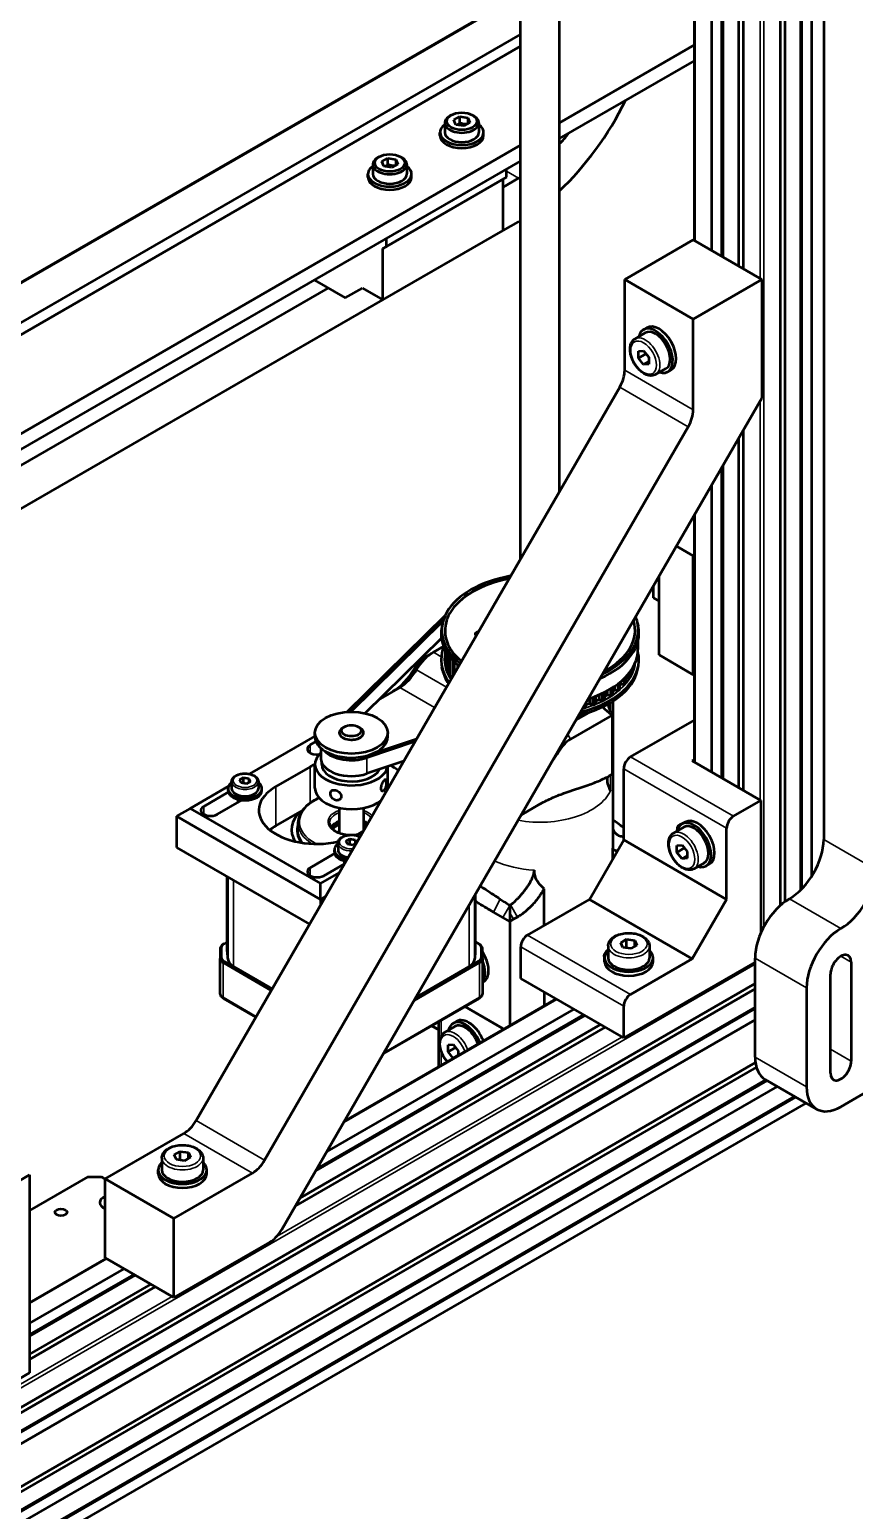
# Model space of a CAD drawing. Header units: millimetres. Extents: x -2015 to 3360, y -4745 to 2376.
# Drawn here: x 1734.4 to 1904.4, y 512.5 to 817.9 of the extents above; entities that cross this region are included whole.
import ezdxf

# ---------------------------------------------------------------- set-up
doc = ezdxf.new("R2010")
doc.units = ezdxf.units.MM
doc.header["$LTSCALE"] = 8
doc.layers.add('Visible (ISO)', color=7, linetype='Continuous', lineweight=50)
doc.layers.add('Visible Narrow (ISO)', color=7, linetype='Continuous', lineweight=35)

msp = doc.modelspace()

# ---------------------------------------------------------------- linework, layer by layer
at = {"layer": 'Visible (ISO)'}
for p, q in [((1871.44, 774.39), (1871.44, 1050.72)), ((1875.06, 772.3), (1875.06, 1048.63)), ((1877.12, 771.11), (1877.12, 1047.44)), ((1880.61, 769.1), (1880.61, 1048.21)), ((1881.54, 768.56), (1881.54, 1048.75)), ((1877.36, 770.97), (1877.36, 1047.3)), ((1835.63, 708.77), (1835.63, 929.88)), ((1843.63, 722.62), (1843.63, 928.09)), ((1889.2, 637.3), (1889.2, 853.49)), ((1890.14, 638.05), (1890.14, 852.95)), ((1893.38, 640.45), (1893.38, 851.08)), ((1893.62, 640.7), (1893.62, 850.94)), ((1895.68, 643.33), (1895.68, 849.75)), ((1898.1, 848.75), (1898.1, 650.88)), ((1716.96, 756.67), (1835.63, 825.18)), ((1716.96, 756.55), (1835.63, 825.06)), ((1716.03, 747.85), (1835.63, 816.89)), ((1716.03, 745.4), (1835.63, 814.44)), ((1843.63, 798.65), (1871.44, 814.71)), ((1843.63, 795.38), (1871.44, 811.44)), ((1821.32, 800.22), (1821.04, 800.06)), ((1825.71, 800.22), (1825.99, 800.06)), ((1820.01, 798.63), (1820.01, 796.67)), ((1821.85, 799.23), (1823.09, 799.93)), ((1822.27, 798.26), (1821.85, 799.23)), ((1823.93, 797.99), (1822.27, 798.26)), ((1823.09, 798.62), (1823.09, 799.93)), ((1823.09, 799.93), (1824.76, 799.65)), ((1825.18, 798.68), (1823.93, 797.99)), ((1824.76, 799.65), (1824.76, 798.45)), ((1824.76, 799.65), (1825.18, 798.68)), ((1827.01, 798.63), (1827.01, 796.67)), ((1716.03, 724.98), (1835.63, 794.03)), ((1819.01, 796.02), (1819.01, 796.67)), ((1828.01, 796.02), (1828.01, 796.67)), ((1806.47, 791.65), (1806.19, 791.49)), ((1807, 790.66), (1808.24, 791.35)), ((1808.24, 790.05), (1808.24, 791.35)), ((1808.24, 791.35), (1809.91, 791.08)), ((1809.91, 791.08), (1809.91, 789.87)), ((1809.91, 791.08), (1810.33, 790.11)), ((1810.86, 791.65), (1811.14, 791.49)), ((1716.03, 721.72), (1835.63, 790.76)), ((1804.16, 787.45), (1804.16, 788.1)), ((1805.16, 790.06), (1805.16, 788.1)), ((1807.42, 789.69), (1807, 790.66)), ((1809.09, 789.41), (1807.42, 789.69)), ((1810.33, 790.11), (1809.09, 789.41)), ((1812.16, 790.06), (1812.16, 788.1)), ((1813.16, 787.45), (1813.16, 788.1)), ((1832.71, 787.45), (1832.71, 789.08)), ((1807.96, 773.16), (1832.71, 787.45)), ((1832, 785.4), (1835.19, 787.24)), ((1832, 776.42), (1832, 787.04)), ((1807.25, 762.13), (1832, 776.42)), ((1832, 776.42), (1835.19, 778.26)), ((1807.25, 772.75), (1807.96, 773.16)), ((1807.25, 762.13), (1807.25, 772.75)), ((1807.96, 773.16), (1807.96, 774.79)), ((1857.09, 766.35), (1871.23, 774.51)), ((1885.37, 766.35), (1871.23, 774.51)), ((1488.7, 587.2), (1795.94, 764.58)), ((1793.11, 766.22), (1799.47, 762.54)), ((1799.47, 762.54), (1803.01, 764.58)), ((1803.01, 764.58), (1807.25, 762.13)), ((1871.23, 758.18), (1857.09, 766.35)), ((1857.09, 747.63), (1857.09, 766.35)), ((1871.23, 758.18), (1885.37, 766.35)), ((1885.37, 766.35), (1885.37, 741.85)), ((1481.63, 574.14), (1807.25, 762.13)), ((1871.23, 739.46), (1871.23, 758.18)), ((1859.21, 754.11), (1861.33, 755.33)), ((1861.66, 756.39), (1860.95, 755.98)), ((1859.92, 751.54), (1860.98, 751.64)), ((1859.92, 750.13), (1859.92, 751.54)), ((1860.98, 751.64), (1862.04, 750.32)), ((1861.47, 751.02), (1859.92, 750.13)), ((1860.98, 748.81), (1859.92, 750.13)), ((1860.98, 748.81), (1862.04, 749.42)), ((1862.04, 748.9), (1860.98, 748.81)), ((1862.04, 750.32), (1862.04, 748.9)), ((1863.46, 746.75), (1865.58, 747.97)), ((1866.66, 747.73), (1865.95, 747.32)), ((1768.73, 592.9), (1856.05, 744.14)), ((1885.37, 741.85), (1786.41, 570.44)), ((1782.87, 584.73), (1870.19, 735.98)), ((1880.61, 661.55), (1880.61, 733.6)), ((1881.54, 661.01), (1881.54, 735.22)), ((1877.12, 663.56), (1877.12, 727.56)), ((1877.36, 663.42), (1877.36, 727.98)), ((1875.06, 664.75), (1875.06, 724)), ((1871.36, 717.59), (1871.44, 717.63)), ((1871.36, 717.59), (1871.44, 717.63)), ((1871.44, 666.84), (1871.44, 717.72)), ((1871.23, 709.35), (1867.76, 711.35)), ((1871.23, 709.35), (1871.44, 709.47)), ((1871.23, 684.85), (1871.23, 709.35)), ((1862.99, 700.71), (1862.99, 703.09)), ((1864.16, 700.04), (1864.16, 705.11)), ((1864.16, 688.94), (1864.16, 705.11)), ((1862.99, 700.71), (1864.16, 700.04)), ((1799.9, 677.18), (1820.07, 697.08)), ((1800.63, 677.21), (1819.65, 695.98)), ((1819.53, 695.5), (1819.39, 694.87)), ((1859.72, 695.5), (1859.86, 694.87)), ((1803.6, 676.88), (1819.31, 692.38)), ((1819.77, 690.72), (1817.64, 689.49)), ((1820.05, 690.11), (1820.05, 687.58)), ((1859.82, 691.75), (1859.82, 690.03)), ((1817.64, 689.49), (1816.22, 688.68)), ((1820.28, 687.23), (1820.26, 687.23)), ((1820.28, 689.66), (1820.28, 686.19)), ((1820.82, 688.84), (1820.82, 684.83)), ((1821.66, 687.83), (1821.66, 684.57)), ((1871.23, 684.85), (1864.16, 688.94)), ((1819.53, 685.78), (1819.39, 686.41)), ((1820.82, 685.81), (1820.58, 685.84)), ((1821.59, 684.46), (1821.19, 684.48)), ((1822.77, 686.77), (1822.77, 686.49)), ((1857.3, 683.14), (1857.3, 684.39)), ((1857.82, 684.09), (1857.35, 684.08)), ((1858.22, 684.44), (1858.22, 685.47)), ((1858.53, 685.44), (1858.22, 685.41)), ((1858.84, 685.79), (1858.84, 686.44)), ((1859.72, 685.78), (1859.86, 686.41)), ((1871.44, 684.97), (1871.23, 684.85)), ((1810.71, 682.23), (1806.65, 679.88)), ((1852.99, 679.79), (1852.99, 681.29)), ((1854.67, 680.8), (1854.67, 682.25)), ((1854.91, 681.61), (1854.67, 681.43)), ((1855.57, 681.6), (1855.11, 681.66)), ((1856.11, 681.92), (1856.11, 683.29)), ((1856.17, 682.77), (1856.11, 682.71)), ((1856.83, 682.8), (1856.36, 682.83)), ((1849.05, 678.17), (1849.05, 678.94)), ((1849.77, 678.81), (1849.09, 678.57)), ((1849.83, 679.96), (1849.59, 679.88)), ((1850.38, 678.66), (1849.98, 678.81)), ((1851.11, 678.91), (1851.11, 680.44)), ((1851.68, 679.62), (1851.11, 679.36)), ((1852.32, 679.51), (1851.89, 679.63)), ((1853.4, 680.56), (1852.99, 680.31)), ((1854.06, 680.49), (1853.61, 680.59)), ((1854.63, 679.38), (1854.63, 650.2)), ((1854.48, 676.47), (1845.92, 671.53)), ((1847.03, 675.44), (1850.17, 677.25)), ((1854.48, 676.47), (1854.48, 664.31)), ((1858.29, 667.9), (1871.44, 675.49)), ((1793.24, 672.14), (1779.77, 664.37)), ((1793.24, 672.06), (1793.24, 672.88)), ((1802.15, 674.1), (1802.5, 673.9)), ((1808.24, 672.06), (1808.24, 672.88)), ((1793.45, 671.04), (1792.25, 670.35)), ((1794.47, 669.69), (1794.47, 667.57)), ((1813.87, 671.08), (1803.9, 667.71)), ((1814.16, 671.58), (1805.54, 668.67)), ((1806.84, 669.11), (1806.84, 669.54)), ((1792.25, 665.86), (1785.18, 661.78)), ((1793.24, 661.45), (1793.24, 666.35)), ((1794.64, 666.35), (1794.64, 666.74)), ((1811.53, 667.03), (1803.9, 664.45)), ((1808.24, 661.45), (1808.24, 665.91)), ((1871.02, 667.09), (1871.44, 667.33)), ((1885.16, 658.92), (1871.02, 667.09)), ((1776.07, 662.76), (1776.07, 661.37)), ((1777.7, 663.17), (1778.52, 663.64)), ((1778, 662.53), (1777.7, 663.17)), ((1778.52, 663.64), (1779.63, 663.47)), ((1778.52, 662.45), (1778.52, 663.64)), ((1779.93, 662.83), (1779.11, 662.36)), ((1779.63, 663.47), (1779.93, 662.83)), ((1779.63, 663.47), (1779.63, 662.65)), ((1781.57, 662.76), (1781.57, 661.37)), ((1856.88, 650.76), (1856.88, 665.45)), ((1775.42, 661.86), (1767.5, 657.28)), ((1775.37, 660.6), (1770.33, 657.69)), ((1775.32, 660.96), (1775.32, 661.37)), ((1779.11, 662.36), (1778, 662.53)), ((1782.32, 660.96), (1782.32, 661.37)), ((1767.5, 657.28), (1764.67, 655.65)), ((1767.5, 657.28), (1794.37, 641.77)), ((1773.16, 656.06), (1778.2, 658.97)), ((1777.32, 659.13), (1777.32, 658.46)), ((1785.18, 653.69), (1790.64, 656.84)), ((1798.24, 657.37), (1798.24, 652.22)), ((1803.24, 657.37), (1803.24, 652.66)), ((1835.78, 655.96), (1839.33, 658.01)), ((1879.5, 655.65), (1885.16, 658.92)), ((1885.16, 658.92), (1885.16, 631.63)), ((1764.67, 655.65), (1764.67, 649.2)), ((1794.37, 638.51), (1764.67, 655.65)), ((1789.74, 654.26), (1789.74, 652.88)), ((1869.58, 654.47), (1868.87, 654.07)), ((1799.62, 650.52), (1800.44, 650.99)), ((1799.92, 649.87), (1799.62, 650.52)), ((1800.44, 650.99), (1801.55, 650.82)), ((1800.44, 649.79), (1800.44, 650.99)), ((1801.55, 650.82), (1801.83, 650.22)), ((1801.55, 650.82), (1801.55, 650)), ((1802.15, 651.98), (1803.19, 652.58)), ((1849.8, 638.51), (1856.88, 650.76)), ((1878.09, 638.51), (1856.88, 650.76)), ((1867.12, 652.19), (1869.25, 653.42)), ((1878.09, 638.51), (1878.09, 653.21)), ((1764.67, 649.2), (1792.1, 633.37)), ((1797.29, 647.95), (1792.25, 645.04)), ((1797.24, 648.3), (1797.24, 648.71)), ((1797.99, 650.1), (1797.99, 648.71)), ((1801.04, 649.7), (1799.92, 649.87)), ((1801.77, 650.13), (1801.04, 649.7)), ((1854.6, 648.88), (1854.6, 646.82)), ((1867.84, 649.63), (1868.9, 649.72)), ((1867.84, 648.21), (1867.84, 649.63)), ((1869.39, 649.11), (1867.84, 648.21)), ((1868.9, 646.89), (1867.84, 648.21)), ((1868.9, 649.72), (1869.96, 648.4)), ((1868.9, 646.89), (1869.96, 647.5)), ((1869.96, 648.4), (1869.96, 646.99)), ((1795.08, 643.4), (1799.3, 645.84)), ((1799.24, 646.48), (1799.24, 645.8)), ((1869.96, 646.99), (1868.9, 646.89)), ((1871.37, 644.83), (1873.5, 646.05)), ((1874.58, 645.81), (1873.87, 645.4)), ((1775.14, 627.77), (1775.14, 643.16)), ((1794.37, 641.77), (1798.24, 644)), ((1794.37, 638.51), (1794.37, 641.77)), ((1795.41, 639.1), (1794.37, 638.51)), ((1794.37, 638.51), (1794.37, 637.31)), ((1826.34, 627.77), (1826.34, 639.6)), ((1837.08, 631.16), (1849.8, 638.51)), ((1840.46, 633.11), (1840.46, 640.72)), ((1849.8, 638.51), (1871.02, 626.26)), ((1871.02, 626.26), (1878.09, 638.51)), ((1831.98, 634.76), (1830.01, 635.89)), ((1833.39, 633.94), (1831.98, 634.76)), ((1834.18, 634.4), (1833.39, 633.94)), ((1833.39, 633.94), (1833.39, 612.46)), ((1834.96, 634.85), (1834.18, 634.4)), ((1774.49, 629.35), (1774.31, 629.25)), ((1774.49, 629.35), (1775.14, 629.73)), ((1826.34, 629.73), (1826.99, 629.35)), ((1826.99, 629.35), (1827.16, 629.25)), ((1856.26, 629.58), (1857.49, 630.29)), ((1856.71, 628.62), (1856.26, 629.58)), ((1857.49, 630.29), (1859.16, 630.03)), ((1857.49, 628.5), (1857.49, 630.29)), ((1859.61, 629.06), (1858.38, 628.36)), ((1859.16, 630.03), (1859.61, 629.06)), ((1859.16, 628.8), (1859.16, 630.03)), ((1773.72, 628.43), (1773.72, 626.29)), ((1773.72, 619.14), (1773.72, 626.29)), ((1773.97, 626.49), (1773.97, 628.64)), ((1827.5, 628.64), (1827.5, 626.49)), ((1827.75, 626.29), (1827.75, 628.43)), ((1827.75, 626.29), (1827.75, 619.14)), ((1835.66, 622.18), (1835.66, 628.71)), ((1852.94, 625.65), (1852.94, 626.46)), ((1853.69, 628.91), (1853.69, 626.46)), ((1858.38, 628.36), (1856.71, 628.62)), ((1858.29, 618.91), (1871.02, 626.26)), ((1862.19, 628.91), (1862.19, 626.46)), ((1862.94, 625.65), (1862.94, 626.46)), ((1883.96, 605.97), (1883.96, 626.38)), ((1774.31, 625.47), (1784.23, 619.74)), ((1776.46, 624.64), (1774.49, 625.78)), ((1784.41, 620.05), (1776.46, 624.64)), ((1813.69, 617.69), (1827.16, 625.47)), ((1825.01, 624.64), (1814.04, 618.3)), ((1826.99, 625.78), (1825.01, 624.64)), ((1883.96, 625.57), (1856.88, 609.93)), ((1899.51, 602.7), (1899.51, 623.12)), ((1903.76, 625.57), (1903.76, 605.15)), ((1883.96, 620.06), (1609.04, 461.34)), ((1883.96, 621.14), (1609.97, 462.96)), ((1827.99, 621.52), (1827.75, 621.38)), ((1856.88, 609.93), (1835.66, 622.18)), ((1894.56, 620.26), (1894.56, 599.85)), ((1781.06, 614.26), (1774.41, 618.1)), ((1842.94, 617.98), (1799.31, 592.78)), ((1827.06, 618.1), (1807.35, 606.72)), ((1840.46, 619.41), (1840.46, 616.55)), ((1883.96, 616.32), (1608.7, 457.4)), ((1883.96, 616.04), (1608.94, 457.26)), ((1848.87, 614.55), (1793.38, 582.52)), ((1848.62, 614.7), (1793.62, 582.94)), ((1846.57, 615.88), (1795.68, 586.5)), ((1831.99, 611.89), (1824.15, 616.42)), ((1824.15, 616.42), (1832.19, 611.77)), ((1856.88, 609.93), (1856.88, 616.46)), ((1883.96, 613.66), (1609.97, 455.48)), ((1853.04, 612.14), (1789.2, 575.29)), ((1852.11, 612.68), (1790.14, 576.9)), ((1817.28, 612.45), (1818.67, 611.65)), ((1818.67, 613.26), (1818.67, 603.96)), ((1819.96, 611.08), (1822.08, 612.31)), ((1822.41, 613.36), (1821.71, 612.95)), ((1831.99, 611.65), (1831.99, 611.89)), ((1820.67, 608.52), (1821.73, 608.61)), ((1820.67, 607.1), (1820.67, 608.52)), ((1822.22, 608), (1820.67, 607.1)), ((1821.73, 608.61), (1822.79, 607.29)), ((1884.03, 604.85), (1609.97, 446.63)), ((1821.73, 605.78), (1820.67, 607.1)), ((1821.73, 605.78), (1822.79, 606.39)), ((1821.83, 605.79), (1821.73, 605.78)), ((1822.79, 607.29), (1822.79, 606.34)), ((1884.23, 603.89), (1609.04, 445.01)), ((1886.21, 601.29), (1608.7, 441.07)), ((1886.45, 601.15), (1608.94, 440.93)), ((1888.51, 599.96), (1609.97, 439.15)), ((1886.03, 601.39), (1896.64, 595.27)), ((1901.64, 595.76), (1908.71, 599.85)), ((1602.9, 430.64), (1892.34, 597.75)), ((1602.9, 428.19), (1894.46, 596.52)), ((1892.14, 597.87), (1609.94, 434.94)), ((1750.02, 580.9), (1766.23, 590.26)), ((1764.25, 585.85), (1765.48, 586.56)), ((1765.48, 586.56), (1767.15, 586.3)), ((1765.48, 584.76), (1765.48, 586.56)), ((1767.15, 586.3), (1767.6, 585.33)), ((1767.15, 585.07), (1767.15, 586.3)), ((1761.68, 585.18), (1761.68, 582.73)), ((1764.7, 584.88), (1764.25, 585.85)), ((1766.37, 584.62), (1764.7, 584.88)), ((1767.6, 585.33), (1766.37, 584.62)), ((1770.18, 585.18), (1770.18, 582.73)), ((1666.54, 542.5), (1734.42, 581.69)), ((1734.42, 581.69), (1734.42, 540.87)), ((1746.45, 581.28), (1734.42, 574.34)), ((1746.45, 581.28), (1749.27, 581.28)), ((1750.02, 580.85), (1749.27, 581.28)), ((1764.16, 572.73), (1750.02, 580.9)), ((1750.02, 564.57), (1750.02, 580.9)), ((1760.93, 581.92), (1760.93, 582.73)), ((1764.16, 572.73), (1780.37, 582.09)), ((1770.93, 581.92), (1770.93, 582.73)), ((1764.16, 556.4), (1764.16, 572.73)), ((1783.91, 567.8), (1764.16, 556.4)), ((1750.22, 564.45), (1734.42, 555.32)), ((1753.85, 562.35), (1734.42, 551.14)), ((1764.16, 556.4), (1750.02, 564.57)), ((1755.91, 561.16), (1734.42, 548.76)), ((1756.15, 561.02), (1734.42, 548.48)), ((1759.39, 559.15), (1734.42, 544.74)), ((1760.33, 558.61), (1734.42, 543.66)), ((1666.54, 501.67), (1734.42, 540.87))]:
    msp.add_line(p, q, dxfattribs=at)
for centre, radius, start, end in [((1797.02, 652.16), 1.65, 91.696, 95.0664), ((1797.02, 652.16), 1.81, 63.041, 65.4833), ((1804.45, 652.16), 1.82, 114.5167, 116.959)]:
    msp.add_arc(centre, radius, start, end, dxfattribs=at)
for centre, major_axis, ratio, start_param, end_param in [((1835.19, 810.92), (20, 34.64), 0.57735, 4.230012, 4.822656), ((1823.51, 798.63), (3.5, 0), 0.57735, 2.356194, 7.068583), ((1823.51, 796.67), (4.5, 0), 0.57735, 2.461919, 6.962859), ((1823.51, 796.02), (4.5, 0), 0.57735, 3.141593, 6.283185), ((1823.51, 796.67), (3.5, 0), 0.57735, 3.141593, 6.283185), ((1835.19, 810.92), (14.5, 25.11), 0.57735, 4.351192, 4.458449), ((1808.66, 790.06), (3.5, 0), 0.57735, 2.356194, 7.068583), ((1808.66, 788.1), (4.5, 0), 0.57735, 2.461919, 6.962859), ((1808.66, 788.1), (3.5, 0), 0.57735, 3.141593, 6.283185), ((1808.66, 787.45), (4.5, 0), 0.57735, 3.141593, 6.283185), ((1835.19, 810.92), (14.5, 25.11), 0.57735, 3.926991, 3.948457), ((1835.19, 810.92), (20, 34.64), 0.57735, 3.926991, 3.942554), ((1863.45, 751.65), (-2.5, 4.33), 0.57735, 2.586782, 6.837996), ((1863.45, 751.65), (-2.12, 3.68), 0.57735, 3.141593, 6.283185), ((1864.16, 752.06), (-2.5, 4.33), 0.57735, 3.141593, 6.283185), ((1853.55, 745.59), (-2.5, -4.33), 0.57735, 1.570796, 2.356194), ((1867.69, 737.42), (2.5, 4.33), 0.57735, 4.712389, 5.497787), ((1839.63, 694.04), (-20.26, 0), 0.57735, 5.016153, 6.906716), ((1839.63, 693.95), (-19.59, 0), 0.57735, 5.044089, 6.878781), ((1839.63, 694.04), (20.26, 0), 0.57735, 5.405864, 6.517006), ((1839.63, 693.4), (-20.39, 0), 0.57735, 6.158178, 6.890226), ((1828.68, 693.26), (2.43, 0.11), 0.333075, 2.33268, 3.529541), ((1839.63, 693.4), (20.39, 0), 0.57735, 5.363564, 6.408193), ((1839.63, 693.95), (19.59, 0), 0.57735, 5.457321, 6.465548), ((1839.63, 687.88), (-20.39, 0), 0.57735, 6.046695, 6.68872), ((1816.22, 684.6), (2.5, 4.33), 0.57735, 0.785398, 1.560592), ((1817.64, 683.78), (-3.5, -6.06), 0.57735, 3.926991, 4.702184), ((1820.35, 687.58), (-0.3, 0), 0.57735, 0, 0.036205), ((1839.63, 687.98), (-19.59, 0), 0.57735, 0.036205, 0.05272), ((1820.36, 687.4), (-0.3, 0), 0.57735, 0.05272, 1.241758), ((1839.63, 687.88), (20.39, 0), 0.57735, 5.136163, 6.428372), ((1839.63, 690.03), (20.19, 0), 0.57735, 5.241799, 6.283185), ((1839.63, 687.98), (19.59, 0), 0.57735, 6.193726, 6.201007), ((1809.29, 688.76), (4.5, 7.79), 0.57735, 3.926991, 4.702184), ((1810.71, 687.94), (-3.5, -6.06), 0.57735, 0.785398, 1.560592), ((1839.63, 687.24), (-20.26, 0), 0.57735, 0.125007, 0.370989), ((1820.58, 686.19), (-0.3, 0), 0.57735, 0, 0.161868), ((1839.63, 687.98), (-19.59, 0), 0.57735, 0.161868, 0.178383), ((1820.64, 686.01), (-0.3, 0), 0.57735, 0.178383, 1.367422), ((1821.12, 684.83), (-0.3, 0), 0.57735, 0, 0.287532), ((1839.63, 687.98), (-19.59, 0), 0.57735, 0.287532, 0.304047), ((1821.22, 684.65), (-0.3, 0), 0.57735, 0.304047, 1.493085), ((1839.63, 687.24), (20.26, 0), 0.57735, 5.118956, 6.158178), ((1857.36, 683.96), (0.2, 0), 0.57735, 1.611768, 1.845574), ((1857.81, 684.26), (0.3, 0), 0.57735, 4.753361, 5.942399), ((1839.63, 687.98), (19.59, 0), 0.57735, 5.942399, 5.958914), ((1857.92, 684.44), (0.3, 0), 0.57735, 5.958914, 6.283185), ((1858.48, 685.61), (0.3, 0), 0.57735, 4.879024, 6.068063), ((1839.63, 687.98), (19.59, 0), 0.57735, 6.068063, 6.084577), ((1858.54, 685.79), (0.3, 0), 0.57735, 6.084577, 6.283185), ((1858.84, 686.99), (0.3, 0), 0.57735, 5.565445, 6.193726), ((1855.07, 681.54), (0.2, 0), 0.57735, 1.36044, 2.494904), ((1855.64, 681.77), (0.3, 0), 0.57735, 4.502033, 5.691072), ((1839.63, 687.98), (19.59, 0), 0.57735, 5.691072, 5.707586), ((1855.81, 681.92), (0.3, 0), 0.57735, 5.707586, 6.283185), ((1856.34, 682.71), (0.2, 0), 0.57735, 1.486104, 2.620568), ((1856.86, 682.98), (0.3, 0), 0.57735, 4.627697, 5.816735), ((1839.63, 687.98), (19.59, 0), 0.57735, 5.816735, 5.83325), ((1857, 683.14), (0.3, 0), 0.57735, 5.83325, 6.283185), ((1848.47, 678.08), (0.3, 0), 0.57735, 4.664703, 5.188417), ((1839.63, 687.98), (19.59, 0), 0.57735, 5.188417, 5.204932), ((1848.75, 678.17), (0.3, 0), 0.57735, 5.204932, 6.283185), ((1849.19, 678.48), (0.2, 0), 0.57735, 2.117913, 2.375789), ((1849.87, 678.71), (0.2, 0), 0.57735, 0.983449, 2.117913), ((1850.55, 678.8), (0.3, 0), 0.57735, 4.125042, 5.31408), ((1839.63, 687.98), (19.59, 0), 0.57735, 5.31408, 5.330595), ((1850.81, 678.91), (0.3, 0), 0.57735, 5.330595, 6.283185), ((1851.81, 679.53), (0.2, 0), 0.57735, 1.109113, 2.243577), ((1852.46, 679.66), (0.3, 0), 0.57735, 4.250706, 5.439744), ((1839.63, 687.98), (19.59, 0), 0.57735, 5.439744, 5.456259), ((1852.69, 679.79), (0.3, 0), 0.57735, 5.456259, 6.283185), ((1853.55, 680.48), (0.2, 0), 0.57735, 1.234777, 2.369241), ((1873.52, 680), (-20, 0), 0.57735, 0.105404, 0.310618), ((1854.16, 680.66), (0.3, 0), 0.57735, 4.376369, 5.565408), ((1839.63, 687.98), (19.59, 0), 0.57735, 5.565408, 5.581923), ((1854.37, 680.8), (0.3, 0), 0.57735, 5.581923, 6.283185), ((1800.74, 672.06), (-7.5, 0), 0.57735, 0, 3.141593), ((1800.74, 672.88), (-2.5, 0), 0.57735, 5.394965, 10.210176), ((1800.74, 672.88), (2.5, 0), 0.57735, 2.999696, 7.068583), ((1793.67, 669.53), (-2, 0), 0.57735, 5.497787, 8.094763), ((1800.74, 666.35), (-7.5, 0), 0.57735, 5.701931, 9.321082), ((1800.74, 670.84), (-6.27, 0), 0.57735, 0.487546, 2.100207), ((1838.99, 671.61), (-4.5, -7.79), 0.57735, 1.33091, 1.560592), ((1845.92, 667.45), (-2.5, -4.33), 0.57735, 3.926991, 4.702184), ((1800.74, 660.96), (-12, 0), 0.57735, 5.387512, 5.497787), ((1800.74, 667.57), (-6.27, 0), 0.57735, 0, 2.100207), ((1800.74, 666.35), (-6.1, 0), 0.57735, 0, 2.856418), ((1800.74, 660.96), (-12, 0), 0.57735, 3.776435, 3.977327), ((1858.29, 666.27), (-1, -1.73), 0.57735, 3.926991, 5.497787), ((1778.82, 661.37), (3.5, 0), 0.57735, 2.474646, 6.950132), ((1778.82, 660.96), (3.5, 0), 0.57735, 3.141593, 6.283185), ((1778.82, 661.37), (2.75, 0), 0.57735, 3.141593, 6.283185), ((1793.67, 656.88), (-12, 0), 0.57735, 5.497787, 8.226597), ((1800.74, 661.45), (-7.5, 0), 0.57735, 0, 2.528537), ((1800.74, 661.45), (7.5, 0), 0.57735, 6.25274, 6.283185), ((1771.74, 656.88), (-2, 0), 0.57735, 5.497787, 8.63938), ((1800.74, 652.88), (-12.35, 0), 0.57735, 5.737012, 6.627761), ((1793.67, 648.79), (12, 0), 0.57735, 2.356194, 2.518729), ((1800.74, 652.47), (-4.5, 0), 0.57735, 5.30142, 5.91794), ((1800.74, 652.06), (-4.15, 0), 0.57735, 5.358906, 5.887886), ((1800.74, 650.99), (-6.35, 0), 0.57735, 5.117043, 5.321053), ((1800.74, 652.47), (4.5, 0), 0.57735, 0.721678, 0.981765), ((1800.74, 650.99), (-6.35, 0), 0.57735, 4.158975, 4.307735), ((1800.74, 652.06), (-4.15, 0), 0.57735, 3.876456, 4.065872), ((1869.96, 651.37), (-1.5, 2.6), 0.57735, 5.997824, 7.065108), ((1871.37, 649.74), (-2.5, 4.33), 0.57735, 2.586782, 6.837996), ((1871.37, 649.74), (-2.12, 3.68), 0.57735, 3.141593, 6.283185), ((1872.08, 650.14), (-2.5, 4.33), 0.57735, 3.141593, 6.283185), ((1879.5, 654.02), (1, 1.73), 0.57735, 0.785398, 2.356194), ((1793.67, 656.88), (12, 0), 0.57735, 5.442661, 5.497787), ((1891.03, 646.8), (-5, -8.66), 0.57735, 0.785398, 2.356194), ((1800.74, 648.71), (-3.5, 0), 0.57735, 5.616239, 7.591549), ((1800.74, 648.3), (-3.5, 0), 0.57735, 0, 1.244441), ((1800.74, 648.71), (-2.75, 0), 0.57735, 0, 1.324569), ((1793.67, 644.22), (-2, 0), 0.57735, 5.497787, 8.63938), ((1901.64, 640.67), (5, 8.66), 0.57735, 3.926991, 5.497787), ((1891.03, 630.47), (-5, -8.66), 0.57735, 3.926991, 5.497787), ((1901.64, 624.34), (5, 8.66), 0.57735, 0.785398, 2.356194), ((1775.72, 628.43), (-2, 0), 0.57735, 5.497787, 6.283185), ((1775.72, 628.64), (-1.75, 0), 0.57735, 5.497787, 6.283185), ((1825.75, 628.64), (1.75, 0), 0.57735, 0, 0.785398), ((1825.75, 628.43), (2, 0), 0.57735, 0, 0.785398), ((1837.08, 629.53), (-1, -1.73), 0.57735, 3.926991, 5.497787), ((1775.72, 626.29), (-2, 0), 0.57735, 0, 0.785398), ((1775.72, 626.49), (-1.75, 0), 0.57735, 0, 0.785398), ((1800.74, 627.77), (-25.6, 0), 0.57735, 0, 0.120593), ((1779.29, 626.27), (-4, 0), 0.57735, 0.120593, 0.785398), ((1822.18, 626.27), (4, 0), 0.57735, 5.497787, 6.162592), ((1800.74, 627.77), (25.6, 0), 0.57735, 6.162592, 6.283185), ((1825.75, 626.49), (1.75, 0), 0.57735, 5.497787, 6.283185), ((1825.75, 626.29), (2, 0), 0.57735, 5.497787, 6.283185), ((1825.49, 625.85), (2.5, -4.33), 0.57735, 0, 1.661696), ((1857.94, 626.46), (5, 0), 0.57735, 2.586782, 6.837996), ((1855.81, 626.87), (-3, 0), 0.57735, 5.501262, 6.568547), ((1857.94, 626.46), (4.25, 0), 0.57735, 3.141593, 6.283185), ((1901.64, 624.34), (1.5, 2.6), 0.57735, 5.497787, 8.63938), ((1824.78, 625.44), (2.5, -4.33), 0.57735, 0.211885, 1.358911), ((1857.94, 625.65), (5, 0), 0.57735, 3.141593, 6.283185), ((1858.29, 617.28), (1, 1.73), 0.57735, 0.785398, 2.356194), ((1824.91, 609.03), (-2.5, 4.33), 0.57735, 4.456037, 6.283185), ((1824.21, 608.62), (-2.5, 4.33), 0.57735, 4.456037, 6.837996), ((1824.21, 608.62), (-2.12, 3.68), 0.57735, 4.40948, 6.283185), ((1891.03, 610.05), (-5, -8.66), 0.57735, 5.497787, 6.283185), ((1901.64, 603.93), (-1.5, -2.6), 0.57735, 5.497787, 8.63938), ((1901.64, 603.93), (-5, -8.66), 0.57735, 5.497787, 7.068583), ((1766.23, 594.34), (-2.5, -4.33), 0.57735, 0.785398, 1.570796), ((1765.93, 582.73), (5, 0), 0.57735, 2.586782, 6.837996), ((1780.37, 586.17), (2.5, 4.33), 0.57735, 3.926991, 4.712389), ((1765.93, 581.92), (5, 0), 0.57735, 3.141593, 6.283185), ((1765.93, 582.73), (4.25, 0), 0.57735, 3.141593, 6.283185), ((1751.39, 575.98), (-2.5, 0), 0.57735, 5.296384, 7.269987), ((1783.91, 571.89), (-2.5, -4.33), 0.57735, 0.785398, 1.570796)]:
    msp.add_ellipse(centre, major_axis=major_axis, ratio=ratio, start_param=start_param, end_param=end_param, dxfattribs=at)
for centre, major_axis in [((1823.51, 798.96), (-3.1, 0)), ((1808.66, 790.38), (-3.1, 0)), ((1800.74, 672.88), (-7.5, 0)), ((1800.74, 673.29), (-2, 0)), ((1740.89, 574), (-1.25, 0))]:
    msp.add_ellipse(centre, major_axis=major_axis, ratio=0.57735, dxfattribs=at)
for points, weights in [([(1823.09, 798.62), (1822.81, 798.37), (1822.56, 798.21)], [1, 1.06577604982, 1.07561837407]), ([(1824.56, 798.34), (1823.85, 798.31), (1823.09, 798.62)], [1.03010044148, 1.13780510268, 1]), ([(1808.24, 790.05), (1807.96, 789.79), (1807.71, 789.64)], [1, 1.06577604982, 1.07561837407]), ([(1809.71, 789.76), (1809, 789.74), (1808.24, 790.05)], [1.03010044148, 1.13780510268, 1]), ([(1799.32, 674.1), (1798.85, 673.83), (1798.26, 673.08)], [5.75, 5.74999999999, 5.11111111113])]:
    msp.add_rational_spline(points, weights, degree=2, dxfattribs=at)
for points, knots in [([(1863.46, 746.75), (1863.23, 746.61), (1862.97, 746.53), (1862.41, 746.49), (1862.1, 746.52), (1861.47, 746.71), (1861.13, 746.88), (1860.47, 747.34), (1860.15, 747.62), (1859.55, 748.28), (1859.29, 748.65), (1858.82, 749.43), (1858.63, 749.84), (1858.34, 750.67), (1858.25, 751.1), (1858.16, 751.91), (1858.17, 752.31), (1858.32, 753.02), (1858.46, 753.35), (1858.81, 753.82), (1858.99, 753.98), (1859.21, 754.11)], [2.356194, 2.356194, 2.356194, 2.356194, 2.618803, 2.618803, 2.905638, 2.905638, 3.233468, 3.233468, 3.573666, 3.573666, 3.911206, 3.911206, 4.247012, 4.247012, 4.584257, 4.584257, 4.924406, 4.924406, 5.254378, 5.254378, 5.497787, 5.497787, 5.497787, 5.497787]), ([(1776.07, 662.76), (1776.07, 662.93), (1776.11, 663.1), (1776.26, 663.43), (1776.38, 663.58), (1776.7, 663.88), (1776.9, 664.01), (1777.37, 664.23), (1777.64, 664.32), (1778.2, 664.44), (1778.49, 664.47), (1779.08, 664.47), (1779.37, 664.45), (1779.93, 664.34), (1780.2, 664.26), (1780.68, 664.04), (1780.9, 663.91), (1781.25, 663.59), (1781.38, 663.41), (1781.53, 663.07), (1781.57, 662.91), (1781.57, 662.76)], [3.910891, 3.910891, 3.910891, 3.910891, 4.176685, 4.176685, 4.46631, 4.46631, 4.794404, 4.794404, 5.133115, 5.133115, 5.469249, 5.469249, 5.803808, 5.803808, 6.139723, 6.139723, 6.478376, 6.478376, 6.807975, 6.807975, 7.052483, 7.052483, 7.052483, 7.052483]), ([(1807.5, 663.05), (1807.43, 662.97), (1807.36, 662.86), (1807.21, 662.6), (1807.13, 662.45), (1807.01, 662.16), (1806.96, 662), (1806.89, 661.68), (1806.87, 661.53), (1806.87, 661.4), (1806.87, 661.28), (1806.89, 661.15), (1806.96, 660.96), (1807.01, 660.9), (1807.13, 660.82), (1807.21, 660.82), (1807.36, 660.87), (1807.43, 660.93), (1807.57, 661.09), (1807.64, 661.21), (1807.75, 661.47), (1807.8, 661.63), (1807.87, 661.93), (1807.9, 662.1), (1807.94, 662.42), (1807.95, 662.58), (1807.95, 662.84), (1807.94, 662.95), (1807.9, 663.13), (1807.87, 663.2), (1807.8, 663.25), (1807.75, 663.26), (1807.64, 663.19), (1807.57, 663.13), (1807.5, 663.05)], [0.5661669, 0.5661669, 0.5661669, 0.5661669, 0.6133468, 0.6133468, 0.6605268, 0.6605268, 0.707708, 0.707708, 0.7548892, 0.7548892, 0.7548892, 0.8020704, 0.8020704, 0.8492516, 0.8492516, 0.8964315, 0.8964315, 0.9436115, 0.9436115, 0.9907914, 0.9907914, 1.0379713, 1.0379713, 1.0851526, 1.0851526, 1.1323338, 1.1323338, 1.179515, 1.179515, 1.2266962, 1.2266962, 1.2738761, 1.2738761, 1.321056, 1.321056, 1.321056, 1.321056]), ([(1839.33, 658.01), (1840.15, 658.48), (1841.05, 658.95), (1842.85, 659.75), (1843.74, 660.1), (1846.11, 660.96), (1847.8, 661.47), (1850.34, 662.37), (1851.19, 662.69), (1852.86, 663.43), (1853.69, 663.85), (1854.48, 664.31)], [16.09475, 16.09475, 16.09475, 16.09475, 16.444097, 16.444097, 16.793445, 16.793445, 17.463625, 17.463625, 17.798716, 17.798716, 18.133806, 18.133806, 18.133806, 18.133806]), ([(1854.15, 660.92), (1854.15, 660.92), (1854.15, 660.92), (1853.71, 661.85), (1853.43, 662.88), (1853.56, 663.66), (1853.59, 663.75), (1853.63, 663.84)], [-1.685602, -1.685602, -1.685602, -1.685602, -1.683637, -1.683637, -0.686462, -0.686462, -0.535795, -0.535795, -0.535795, -0.535795]), ([(1797.5, 661.01), (1797.36, 661.05), (1797.21, 661.07), (1796.94, 661.05), (1796.82, 661.02), (1796.63, 660.91), (1796.55, 660.82), (1796.44, 660.61), (1796.42, 660.49), (1796.42, 660.36), (1796.42, 660.23), (1796.44, 660.08), (1796.55, 659.79), (1796.63, 659.64), (1796.82, 659.39), (1796.94, 659.27), (1797.21, 659.08), (1797.36, 659.01), (1797.64, 658.93), (1797.79, 658.92), (1798.08, 658.96), (1798.21, 659.01), (1798.43, 659.15), (1798.52, 659.25), (1798.64, 659.48), (1798.67, 659.61), (1798.67, 659.86), (1798.64, 660.01), (1798.52, 660.28), (1798.43, 660.41), (1798.21, 660.63), (1798.08, 660.74), (1797.79, 660.91), (1797.64, 660.97), (1797.5, 661.01)], [0.5661669, 0.5661669, 0.5661669, 0.5661669, 0.6133468, 0.6133468, 0.6605268, 0.6605268, 0.707708, 0.707708, 0.7548892, 0.7548892, 0.7548892, 0.8020704, 0.8020704, 0.8492516, 0.8492516, 0.8964315, 0.8964315, 0.9436115, 0.9436115, 0.9907914, 0.9907914, 1.0379713, 1.0379713, 1.0851526, 1.0851526, 1.1323338, 1.1323338, 1.179515, 1.179515, 1.2266962, 1.2266962, 1.2738761, 1.2738761, 1.321056, 1.321056, 1.321056, 1.321056]), ([(1794.1, 659.44), (1794.06, 659.42), (1794.03, 659.41), (1793.07, 658.97), (1792.25, 658.46), (1790.93, 657.29), (1790.43, 656.65), (1789.87, 655.41), (1789.74, 654.84), (1789.74, 654.26)], [7.739831, 7.739831, 7.739831, 7.739831, 7.7509371, 7.7509371, 8.075514, 8.075514, 8.3986702, 8.3986702, 8.6554799, 8.6554799, 8.6554799, 8.6554799]), ([(1796.24, 654.26), (1796.24, 653.99), (1796.32, 653.7), (1796.67, 653.18), (1796.91, 652.95), (1797.51, 652.53), (1797.86, 652.35), (1798.66, 652.06), (1799.1, 651.95), (1799.83, 651.84), (1800.1, 651.81), (1800.38, 651.8)], [2.372295, 2.372295, 2.372295, 2.372295, 2.743163, 2.743163, 3.066799, 3.066799, 3.375775, 3.375775, 3.685576, 3.685576, 3.866543, 3.866543, 3.866543, 3.866543]), ([(1796.78, 653.11), (1796.82, 653.16), (1796.87, 653.22), (1797.01, 653.37), (1797.12, 653.45), (1797.32, 653.57), (1797.44, 653.62), (1797.58, 653.64), (1797.61, 653.65), (1797.64, 653.65)], [0.7438208, 0.7438208, 0.7438208, 0.7438208, 0.7660166, 0.7660166, 0.8091995, 0.8091995, 0.8523825, 0.8523825, 0.8630562, 0.8630562, 0.8630562, 0.8630562]), ([(1797.78, 653.81), (1797.7, 653.85), (1797.62, 653.87), (1797.43, 653.9), (1797.31, 653.9), (1797.06, 653.85), (1796.94, 653.8), (1796.82, 653.73), (1796.8, 653.72), (1796.79, 653.71)], [-0.9402499, -0.9402499, -0.9402499, -0.9402499, -0.9071267, -0.9071267, -0.8612024, -0.8612024, -0.8152781, -0.8152781, -0.8092588, -0.8092588, -0.8092588, -0.8092588]), ([(1796.84, 653.04), (1796.87, 653.08), (1796.91, 653.12), (1797.03, 653.25), (1797.13, 653.32), (1797.26, 653.4), (1797.3, 653.42), (1797.34, 653.44)], [0.67844777, 0.67844777, 0.67844777, 0.67844777, 0.69426713, 0.69426713, 0.73341237, 0.73341237, 0.75034209, 0.75034209, 0.75034209, 0.75034209]), ([(1803.94, 653.89), (1803.94, 653.88), (1803.94, 653.88), (1803.86, 653.87), (1803.77, 653.85), (1803.7, 653.81)], [-0.72434341, -0.72434341, -0.72434341, -0.72434341, -0.72342947, -0.72342947, -0.69030631, -0.69030631, -0.69030631, -0.69030631]), ([(1856.88, 653.31), (1856.47, 653.6), (1855.98, 653.95), (1855.28, 654.46), (1854.96, 654.68), (1854.63, 654.91)], [-8.4901465, -8.4901465, -8.4901465, -8.4901465, -8.3143286, -8.3143286, -8.1835093, -8.1835093, -8.1835093, -8.1835093]), ([(1797.99, 650.1), (1797.99, 650.27), (1798.03, 650.44), (1798.18, 650.77), (1798.3, 650.93), (1798.62, 651.22), (1798.82, 651.35), (1799.29, 651.58), (1799.56, 651.66), (1800.12, 651.78), (1800.41, 651.81), (1801, 651.82), (1801.29, 651.79), (1801.85, 651.68), (1802.12, 651.6), (1802.41, 651.47), (1802.46, 651.44), (1802.52, 651.42)], [3.910891, 3.910891, 3.910891, 3.910891, 4.176685, 4.176685, 4.46631, 4.46631, 4.794404, 4.794404, 5.133115, 5.133115, 5.469249, 5.469249, 5.803808, 5.803808, 6.139723, 6.139723, 6.215834, 6.215834, 6.215834, 6.215834]), ([(1854.63, 653.28), (1854.65, 653.13), (1854.69, 652.99), (1854.76, 652.77), (1854.81, 652.67), (1854.99, 652.32), (1855.18, 652.1), (1855.47, 651.89), (1855.54, 651.84), (1855.63, 651.79), (1855.75, 651.73), (1855.87, 651.67), (1856.14, 651.58), (1856.28, 651.55), (1856.57, 651.51), (1856.72, 651.49), (1856.87, 651.49), (1856.87, 651.49), (1856.88, 651.49)], [-1.8537005, -1.8537005, -1.8537005, -1.8537005, -1.7661737, -1.7661737, -1.69713, -1.69713, -1.5189034, -1.5189034, -1.4587554, -1.4587554, -1.4587554, -1.3772632, -1.3772632, -1.2988221, -1.2988221, -1.2203809, -1.2203809, -1.2186987, -1.2186987, -1.2186987, -1.2186987]), ([(1871.37, 644.83), (1871.14, 644.7), (1870.89, 644.62), (1870.33, 644.57), (1870.02, 644.61), (1869.39, 644.8), (1869.05, 644.97), (1868.39, 645.42), (1868.06, 645.71), (1867.47, 646.36), (1867.2, 646.73), (1866.74, 647.51), (1866.55, 647.92), (1866.26, 648.76), (1866.17, 649.18), (1866.08, 650), (1866.09, 650.39), (1866.24, 651.11), (1866.38, 651.43), (1866.73, 651.9), (1866.91, 652.07), (1867.12, 652.19)], [2.356194, 2.356194, 2.356194, 2.356194, 2.618803, 2.618803, 2.905638, 2.905638, 3.233468, 3.233468, 3.573666, 3.573666, 3.911206, 3.911206, 4.247012, 4.247012, 4.584257, 4.584257, 4.924406, 4.924406, 5.254378, 5.254378, 5.497787, 5.497787, 5.497787, 5.497787]), ([(1855.55, 648.46), (1855.45, 648.49), (1855.36, 648.52), (1855.05, 648.63), (1854.82, 648.74), (1854.6, 648.88)], [1.4788334, 1.4788334, 1.4788334, 1.4788334, 1.5189034, 1.5189034, 1.6148081, 1.6148081, 1.6148081, 1.6148081]), ([(1833.55, 637.36), (1833.73, 637.5), (1833.91, 637.64), (1834.42, 638.07), (1834.74, 638.38), (1835.19, 638.84), (1835.34, 638.99), (1835.64, 639.33), (1835.8, 639.51), (1836.13, 639.91), (1836.3, 640.12), (1836.62, 640.56), (1836.78, 640.78), (1836.93, 640.99), (1837.04, 641.15), (1837.14, 641.31), (1837.52, 641.9), (1837.8, 642.4), (1838.08, 643.01), (1838.15, 643.17), (1838.3, 643.59), (1838.38, 643.88), (1838.45, 644.29), (1838.46, 644.43), (1838.46, 644.57)], [-2.981661, -2.981661, -2.981661, -2.981661, -2.905764, -2.905764, -2.775907, -2.775907, -2.7124, -2.7124, -2.633959, -2.633959, -2.555518, -2.555518, -2.474026, -2.474026, -2.474026, -2.413878, -2.413878, -2.235651, -2.235651, -2.166607, -2.166607, -2.042616, -2.042616, -1.96639, -1.96639, -1.96639, -1.96639]), ([(1840.46, 640.72), (1840.27, 640.88), (1840.09, 641.05), (1839.5, 641.65), (1839.12, 642.14), (1838.62, 643.14), (1838.53, 643.56), (1838.48, 644.05), (1838.47, 644.15), (1838.47, 644.32), (1838.46, 644.39), (1838.46, 644.49), (1838.46, 644.53), (1838.46, 644.57)], [0, 0, 0, 0, 0.0840836, 0.0840836, 0.2858072, 0.2858072, 0.4759521, 0.4759521, 0.5304722, 0.5304722, 0.5619943, 0.5619943, 0.5823722, 0.5823722, 0.5823722, 0.5823722]), ([(1827.28, 641.24), (1827.65, 641.02), (1828.04, 640.79), (1828.98, 640.2), (1829.54, 639.83), (1830.47, 639.21), (1830.98, 638.87), (1831.41, 638.58)], [-7.8223592, -7.8223592, -7.8223592, -7.8223592, -7.6751564, -7.6751564, -7.4645669, -7.4645669, -7.2853816, -7.2853816, -7.2853816, -7.2853816]), ([(1831.41, 638.58), (1831.98, 638.19), (1832.55, 637.8), (1833.21, 637.37), (1833.3, 637.31), (1833.39, 637.25)], [1.7583464, 1.7583464, 1.7583464, 1.7583464, 1.9972072, 1.9972072, 2.0361373, 2.0361373, 2.0361373, 2.0361373]), ([(1840.46, 640.72), (1840.25, 640.33), (1840.02, 639.96), (1839.66, 639.41), (1839.52, 639.2), (1839.36, 638.99), (1839.16, 638.71), (1838.94, 638.42), (1838.5, 637.88), (1838.28, 637.63), (1837.84, 637.15), (1837.62, 636.94), (1837.23, 636.56), (1837.04, 636.39), (1836.47, 635.88), (1836.05, 635.56), (1835.42, 635.12), (1835.18, 634.98), (1834.96, 634.85)], [2.3179729, 2.3179729, 2.3179729, 2.3179729, 2.4138776, 2.4138776, 2.4740256, 2.4740256, 2.4740256, 2.5555178, 2.5555178, 2.6339589, 2.6339589, 2.7124001, 2.7124001, 2.7759073, 2.7759073, 2.9057644, 2.9057644, 2.9816606, 2.9816606, 2.9816606, 2.9816606]), ([(1830.01, 635.89), (1829.58, 636.14), (1829.06, 636.45), (1828.13, 637), (1827.59, 637.33), (1826.81, 637.8), (1826.57, 637.94), (1826.34, 638.08)], [7.2853816, 7.2853816, 7.2853816, 7.2853816, 7.4645669, 7.4645669, 7.6751564, 7.6751564, 7.768675, 7.768675, 7.768675, 7.768675]), ([(1853.69, 628.91), (1853.69, 629.18), (1853.75, 629.44), (1853.99, 629.95), (1854.17, 630.2), (1854.65, 630.65), (1854.97, 630.86), (1855.69, 631.21), (1856.1, 631.34), (1856.96, 631.53), (1857.42, 631.57), (1858.32, 631.58), (1858.78, 631.54), (1859.64, 631.38), (1860.06, 631.25), (1860.81, 630.92), (1861.14, 630.71), (1861.69, 630.22), (1861.9, 629.94), (1862.13, 629.41), (1862.19, 629.16), (1862.19, 628.91)], [3.910891, 3.910891, 3.910891, 3.910891, 4.173499, 4.173499, 4.460334, 4.460334, 4.788164, 4.788164, 5.128362, 5.128362, 5.465903, 5.465903, 5.801708, 5.801708, 6.138953, 6.138953, 6.479102, 6.479102, 6.809075, 6.809075, 7.052483, 7.052483, 7.052483, 7.052483]), ([(1774.41, 618.1), (1774.34, 618.14), (1774.27, 618.19), (1774.13, 618.3), (1774.07, 618.35), (1773.96, 618.48), (1773.91, 618.55), (1773.82, 618.71), (1773.78, 618.79), (1773.74, 618.96), (1773.72, 619.05), (1773.72, 619.14)], [3.1254925, 3.1254925, 3.1254925, 3.1254925, 3.2825722, 3.2825722, 3.4396518, 3.4396518, 3.5967314, 3.5967314, 3.753811, 3.753811, 3.9108907, 3.9108907, 3.9108907, 3.9108907]), ([(1827.75, 619.14), (1827.75, 619.05), (1827.74, 618.96), (1827.69, 618.79), (1827.65, 618.71), (1827.57, 618.55), (1827.52, 618.48), (1827.4, 618.35), (1827.34, 618.3), (1827.21, 618.19), (1827.13, 618.14), (1827.06, 618.1)], [0.7692981, 0.7692981, 0.7692981, 0.7692981, 0.9263777, 0.9263777, 1.0834573, 1.0834573, 1.240537, 1.240537, 1.3976166, 1.3976166, 1.5546962, 1.5546962, 1.5546962, 1.5546962]), ([(1820.51, 605.03), (1820.25, 605.33), (1820.02, 605.66), (1819.58, 606.4), (1819.39, 606.81), (1819.1, 607.65), (1819, 608.07), (1818.92, 608.88), (1818.93, 609.28), (1819.08, 610), (1819.21, 610.32), (1819.56, 610.79), (1819.75, 610.96), (1819.96, 611.08)], [3.608496, 3.608496, 3.608496, 3.608496, 3.911206, 3.911206, 4.247012, 4.247012, 4.584257, 4.584257, 4.924406, 4.924406, 5.254378, 5.254378, 5.497787, 5.497787, 5.497787, 5.497787]), ([(1761.68, 585.18), (1761.68, 585.45), (1761.74, 585.71), (1761.98, 586.22), (1762.16, 586.46), (1762.64, 586.92), (1762.96, 587.13), (1763.68, 587.47), (1764.09, 587.61), (1764.96, 587.79), (1765.41, 587.84), (1766.31, 587.85), (1766.77, 587.81), (1767.63, 587.65), (1768.05, 587.52), (1768.8, 587.19), (1769.13, 586.98), (1769.68, 586.49), (1769.89, 586.21), (1770.12, 585.67), (1770.18, 585.43), (1770.18, 585.18)], [3.910891, 3.910891, 3.910891, 3.910891, 4.173499, 4.173499, 4.460334, 4.460334, 4.788164, 4.788164, 5.128362, 5.128362, 5.465903, 5.465903, 5.801708, 5.801708, 6.138953, 6.138953, 6.479102, 6.479102, 6.809075, 6.809075, 7.052483, 7.052483, 7.052483, 7.052483])]:
    msp.add_open_spline(points, degree=3, knots=knots, dxfattribs=at)
for points in [[(1852.49, 678.2), (1853.15, 677.62), (1853.81, 677.04), (1854.48, 676.47)], [(1801.09, 651.8), (1801.4, 651.81), (1801.71, 651.85), (1802, 651.89)], [(1854.63, 650.2), (1854.63, 649.76), (1854.62, 649.32), (1854.6, 648.88)], [(1833.39, 637.25), (1833.38, 636.75), (1833.38, 636.26), (1833.39, 635.77)], [(1833.39, 637.25), (1833.44, 637.29), (1833.5, 637.33), (1833.55, 637.36)], [(1833.39, 635.77), (1833.39, 635.14), (1833.39, 634.51), (1833.39, 633.94)]]:
    msp.add_open_spline(points, degree=3, dxfattribs=at)
at = {"layer": 'Visible Narrow (ISO)'}
for p, q in [((1871.58, 774.31), (1871.58, 1050.63)), ((1885.02, 766.55), (1885.02, 856.21)), ((1885.73, 632.8), (1885.73, 855.52)), ((1832.71, 788.68), (1835.19, 787.24)), ((1871.23, 739.46), (1857.09, 747.63)), ((1856.05, 744.14), (1870.19, 735.98)), ((1885.02, 659), (1885.02, 741.24)), ((1871.58, 666.76), (1871.58, 717.97)), ((1820.05, 687.58), (1820.05, 690.11)), ((1820.06, 690.08), (1820.06, 687.39)), ((1817.64, 689.49), (1819.27, 688.55)), ((1820.26, 687.23), (1820.26, 689.7)), ((1820.29, 686.16), (1820.29, 689.66)), ((1820.34, 689.56), (1820.34, 685.98)), ((1820.58, 685.84), (1820.58, 689.19)), ((1820.84, 684.78), (1820.84, 688.82)), ((1820.93, 688.69), (1820.93, 684.6)), ((1821.19, 684.48), (1821.19, 688.36)), ((1821.68, 684.61), (1821.68, 687.8)), ((1821.81, 687.66), (1821.81, 684.84)), ((1822.1, 685.34), (1822.1, 687.38)), ((1859.14, 686.97), (1859.14, 687.03)), ((1814.17, 685.86), (1813.75, 686.08)), ((1820.35, 682.3), (1814.17, 685.86)), ((1822.58, 686.94), (1822.58, 686.16)), ((1822.76, 686.49), (1822.76, 686.77)), ((1822.81, 686.56), (1822.81, 686.74)), ((1857.13, 682.9), (1857.13, 684.21)), ((1857.27, 684.35), (1857.27, 683.06)), ((1857.35, 684.08), (1857.35, 684.43)), ((1857.82, 684.97), (1857.82, 684.09)), ((1858.09, 684.2), (1858.09, 685.31)), ((1858.2, 685.45), (1858.2, 684.38)), ((1858.53, 685.92), (1858.53, 685.44)), ((1858.77, 685.57), (1858.77, 686.31)), ((1858.84, 686.43), (1858.84, 685.75)), ((1817.91, 678.07), (1810.71, 682.23)), ((1852.32, 680.96), (1852.32, 679.51)), ((1852.66, 679.53), (1852.66, 681.12)), ((1852.9, 681.24), (1852.9, 679.66)), ((1853.4, 681.5), (1853.4, 680.56)), ((1853.61, 680.59), (1853.61, 681.61)), ((1854.06, 681.87), (1854.06, 680.49)), ((1854.39, 680.54), (1854.39, 682.07)), ((1854.6, 682.2), (1854.6, 680.69)), ((1854.91, 682.4), (1854.91, 681.61)), ((1855.11, 681.66), (1855.11, 682.54)), ((1855.57, 682.87), (1855.57, 681.6)), ((1855.89, 681.67), (1855.89, 683.11)), ((1856.06, 683.25), (1856.06, 681.83)), ((1856.17, 683.34), (1856.17, 682.77)), ((1856.36, 682.83), (1856.36, 683.5)), ((1856.83, 683.92), (1856.83, 682.8)), ((1848.61, 677.93), (1848.61, 678.17)), ((1848.89, 678.67), (1848.89, 678.02)), ((1849.09, 678.57), (1849.09, 679.01)), ((1849.77, 679.94), (1849.77, 678.81)), ((1849.83, 680.29), (1849.83, 679.96)), ((1849.98, 678.81), (1849.98, 680.02)), ((1850.38, 680.16), (1850.38, 678.66)), ((1850.72, 678.66), (1850.72, 680.28)), ((1850.98, 680.39), (1850.98, 678.77)), ((1851.68, 680.67), (1851.68, 679.62)), ((1851.89, 679.63), (1851.89, 680.76)), ((1854.15, 679.09), (1854.15, 677.12)), ((1845.92, 671.53), (1845.35, 672.53)), ((1792.25, 668.72), (1792.25, 670.35)), ((1843.44, 668.94), (1843.32, 669.01)), ((1792.25, 658.4), (1792.25, 665.86)), ((1803.9, 667.71), (1803.9, 664.45)), ((1879.5, 655.65), (1858.29, 667.9)), ((1854.15, 664.12), (1854.15, 660.92)), ((1856.88, 665.45), (1878.09, 653.21)), ((1785.18, 653.69), (1785.18, 661.78)), ((1770.33, 656.06), (1770.33, 657.69)), ((1908.71, 644.75), (1898.1, 650.88)), ((1792.25, 643.4), (1792.25, 645.04)), ((1775.32, 625.99), (1775.32, 643.05)), ((1776.46, 624.64), (1776.46, 642.39)), ((1826.15, 625.99), (1826.15, 639.28)), ((1831.41, 638.58), (1830.01, 635.89)), ((1891.03, 638.63), (1901.64, 632.51)), ((1825.01, 624.64), (1825.01, 637.3)), ((1833.39, 637.25), (1831.98, 634.76)), ((1833.39, 635.77), (1834.18, 634.4)), ((1834.96, 634.85), (1833.55, 637.36)), ((1858.29, 618.91), (1837.08, 631.16)), ((1773.97, 628.64), (1773.72, 628.43)), ((1773.97, 626.49), (1773.72, 626.29)), ((1827.5, 628.64), (1827.75, 628.43)), ((1827.5, 626.49), (1827.75, 626.29)), ((1835.66, 628.71), (1856.88, 616.46)), ((1883.96, 626.38), (1894.56, 620.26)), ((1903.76, 625.57), (1901.64, 626.79)), ((1883.96, 625.16), (1609.97, 466.97)), ((1774.49, 625.78), (1774.31, 625.47)), ((1774.31, 625.47), (1774.31, 618.33)), ((1826.99, 625.78), (1827.16, 625.47)), ((1827.16, 618.33), (1827.16, 625.47)), ((1774.31, 618.33), (1781.14, 614.39)), ((1843.09, 617.89), (1799.16, 592.53)), ((1807.5, 606.97), (1827.16, 618.33)), ((1817.43, 612.54), (1818.67, 611.82)), ((1819.26, 610.35), (1819.26, 613.59)), ((1856.52, 610.13), (1785.45, 569.1)), ((1819.26, 604.3), (1819.26, 607.19)), ((1894.56, 599.85), (1883.96, 605.97)), ((1903.76, 605.15), (1899.51, 607.6)), ((1891.99, 597.95), (1609.97, 435.13)), ((1782.87, 584.73), (1768.73, 592.9)), ((1766.23, 590.26), (1780.37, 582.09)), ((1750.37, 564.36), (1734.42, 555.16)), ((1763.81, 556.6), (1609.62, 467.59))]:
    msp.add_line(p, q, dxfattribs=at)
for centre, major_axis, start_param, end_param in [((1861.33, 750.43), (2.12, -3.68), 0, 3.141593), ((1839.63, 687.97), (-19.73, 0), 6.159166, 6.654385), ((1839.63, 687.98), (-19.59, 0), 6.247259, 6.31939), ((1839.63, 687.98), (-19.59, 0), 0.05272, 0.161868), ((1839.63, 687.97), (19.73, 0), 5.171264, 6.241893), ((1839.63, 687.98), (-19.59, 0), 0.178383, 0.287532), ((1839.63, 687.98), (-19.59, 0), 0.304047, 0.363055), ((1839.63, 687.98), (19.59, 0), 5.83325, 5.942399), ((1839.63, 687.98), (19.59, 0), 5.958914, 6.068063), ((1839.63, 687.98), (19.59, 0), 6.084577, 6.193726), ((1839.63, 687.98), (-19.59, 0), 2.44033, 2.549479), ((1839.63, 687.98), (-19.59, 0), 2.565994, 2.675143), ((1839.63, 687.98), (-19.59, 0), 2.037112, 2.046824), ((1839.63, 687.98), (-19.59, 0), 2.063339, 2.172488), ((1839.63, 687.98), (-19.59, 0), 2.189003, 2.298151), ((1839.63, 687.98), (-19.59, 0), 2.314666, 2.423815), ((1778.82, 662.76), (-2.75, 0), 0, 3.141593), ((1839.63, 663.08), (15, 0), 4.407453, 6.030909), ((1800.74, 654.51), (-10.7, 0), 5.375438, 7.113463), ((1800.74, 654.51), (-4.8, 0), 5.260216, 7.714497), ((1800.74, 654.51), (4.8, 0), 0.467002, 1.022969), ((1800.74, 652.71), (-11.23, 0), 6.07841, 6.678879), ((1800.74, 654.26), (-11, 0), 0, 0.741492), ((1800.74, 654.26), (-4.5, 0), 5.30142, 6.283185), ((1800.74, 654.26), (-4.5, 0), 3.584096, 4.123358), ((1800.74, 652.88), (-11, 0), 0, 0.443871), ((1800.74, 652.06), (-2.8, 0), 5.816039, 6.119413), ((1800.74, 650.34), (-2.45, 0), 3.924139, 7.998731), ((1800.74, 654.51), (-4.8, 0), 1.710281, 1.80658), ((1800.74, 652.06), (-2.8, 0), 3.573848, 3.608739), ((1869.25, 648.51), (2.12, -3.68), 0, 3.141593), ((1800.74, 650.1), (-2.75, 0), 0, 1.608657), ((1839.63, 653.2), (15, 0), 4.039531, 4.634627), ((1857.94, 628.91), (-4.25, 0), 0, 3.141593), ((1775.72, 619.14), (-2, 0), 0, 0.785398), ((1774.66, 618.53), (-0.25, -0.433), 5.497787, 6.283185), ((1826.81, 618.53), (0.25, -0.433), 0, 0.785398), ((1825.75, 619.14), (2, 0), 5.497787, 6.283185), ((1821.73, 607.2), (-1.87, 3.25), 4.367522, 8.198848), ((1822.09, 607.4), (-2.12, 3.68), 4.40948, 6.283185), ((1765.93, 585.18), (-4.25, 0), 0, 3.141593)]:
    msp.add_ellipse(centre, major_axis=major_axis, ratio=0.57735, start_param=start_param, end_param=end_param, dxfattribs=at)
for centre, major_axis in [((1860.98, 750.22), (-1.87, 3.25)), ((1778.82, 663), (-2.45, 0)), ((1868.9, 648.31), (-1.87, 3.25)), ((1857.94, 629.32), (3.75, 0)), ((1765.93, 585.59), (3.75, 0))]:
    msp.add_ellipse(centre, major_axis=major_axis, ratio=0.57735, dxfattribs=at)

doc.saveas('drawing.dxf')
